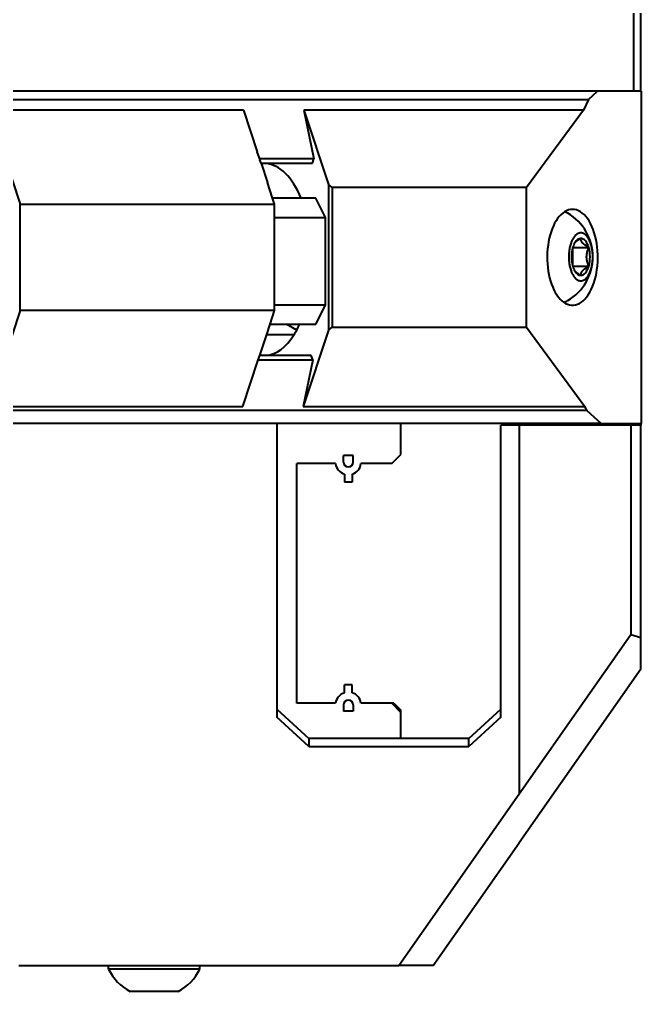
# Model space of a CAD drawing. Header units: millimetres. Extents: x 15 to 415, y 5 to 292.
# Drawn here: x 169.94 to 179.66, y 96.35 to 111.55 of the extents above; entities that cross this region are included whole.
import ezdxf

# ---------------------------------------------------------------- set-up
doc = ezdxf.new("R2010")
doc.units = ezdxf.units.MM
doc.layers.add('Geometries', color=7, linetype='Continuous')

msp = doc.modelspace()

# ---------------------------------------------------------------- linework, layer by layer
at = {"layer": 'Geometries', "linetype": 'Continuous', "lineweight": 40}
for p, q in [((179.6507, 120.2396), (179.6507, 110.4335)), ((179.542, 110.4335), (179.542, 119.0338)), ((178.9782, 110.4335), (169.195, 110.4335)), ((178.8339, 110.3028), (178.9782, 110.4335)), ((179.542, 110.4335), (178.9782, 110.4335)), ((179.6507, 110.4335), (179.542, 110.4335)), ((179.6563, 110.4335), (179.6507, 110.4335)), ((179.6563, 110.4335), (179.6563, 105.2334)), ((179.6647, 110.4335), (179.6563, 110.4335)), ((179.6647, 105.2334), (179.6647, 110.4335)), ((167.8782, 110.3028), (178.8339, 110.3028)), ((178.8339, 110.3028), (178.7555, 110.1315)), ((173.4442, 110.1315), (169.4685, 110.1315)), ((169.4685, 110.1315), (169.9535, 108.6646)), ((173.4442, 110.1315), (173.6592, 109.4814)), ((174.3881, 110.1315), (174.7713, 108.9725)), ((178.7555, 110.1315), (174.3881, 110.1315)), ((174.3881, 110.1315), (174.5434, 109.3739)), ((178.7555, 110.1315), (177.8661, 108.9265)), ((173.6916, 109.3834), (173.6592, 109.4814)), ((173.6947, 109.3739), (173.6916, 109.3834)), ((174.5434, 109.3739), (173.6947, 109.3739)), ((173.6947, 109.3739), (173.7005, 109.3564)), ((173.7176, 109.3048), (173.7005, 109.3564)), ((174.5205, 109.3048), (174.5434, 109.3739)), ((173.7176, 109.3048), (173.7969, 109.3048)), ((173.7176, 109.3048), (173.8168, 109.0047)), ((173.7969, 109.3048), (174.5205, 109.3048)), ((173.7969, 109.3048), (173.7969, 109.2971)), ((173.8994, 108.7548), (173.8168, 109.0047)), ((174.7713, 108.9725), (174.7713, 106.6913)), ((174.8314, 108.9265), (174.7713, 108.9725)), ((174.8314, 108.9265), (174.8314, 106.7372)), ((177.8661, 108.9265), (174.8314, 108.9265)), ((177.8661, 106.7372), (177.8661, 108.9265)), ((174.345, 108.7548), (173.8994, 108.7548)), ((173.9292, 108.6646), (173.8994, 108.7548)), ((174.5762, 108.7548), (174.345, 108.7548)), ((174.7247, 108.4548), (174.5762, 108.7548)), ((169.9535, 108.6646), (173.9292, 108.6646)), ((169.9535, 106.9991), (169.9535, 108.6646)), ((173.9292, 108.4548), (173.9292, 108.6646)), ((173.9292, 108.4548), (174.7247, 108.4548)), ((173.9292, 107.0848), (173.9292, 108.4548)), ((174.7247, 107.0848), (174.7247, 108.4548)), ((178.5903, 107.6949), (178.5903, 107.9831)), ((178.5904, 107.9834), (178.8404, 107.9834)), ((178.5904, 107.6947), (178.8404, 107.6947)), ((173.9292, 106.9991), (173.9292, 107.0848)), ((174.7247, 107.0848), (173.9292, 107.0848)), ((174.5762, 106.7848), (174.7247, 107.0848)), ((169.9535, 106.9991), (169.4571, 105.4976)), ((173.9292, 106.9991), (169.9535, 106.9991)), ((173.8584, 106.7848), (173.9292, 106.9991)), ((173.8058, 106.6257), (173.8584, 106.7848)), ((173.8584, 106.7848), (174.115, 106.7848)), ((174.115, 106.7848), (174.3208, 106.7848)), ((174.2753, 106.6927), (174.115, 106.7848)), ((174.3208, 106.7848), (174.5762, 106.7848)), ((173.6976, 106.2984), (173.8058, 106.6257)), ((173.8058, 106.6257), (174.2366, 106.6257)), ((174.7713, 106.6913), (174.3767, 105.4976)), ((174.7713, 106.6913), (174.8314, 106.7372)), ((174.8314, 106.7372), (177.8661, 106.7372)), ((177.8661, 106.7372), (178.781, 105.4976)), ((173.4328, 105.4976), (173.6747, 106.2293)), ((173.6747, 106.2293), (173.6976, 106.2984)), ((173.6747, 106.2293), (174.5267, 106.2293)), ((173.7969, 106.2984), (173.6976, 106.2984)), ((173.7969, 106.2986), (173.7969, 106.2984)), ((174.5038, 106.2984), (173.7969, 106.2984)), ((174.5267, 106.2293), (174.3767, 105.4976)), ((174.5267, 106.2293), (174.5038, 106.2984)), ((178.8078, 105.4369), (167.868, 105.4369)), ((167.954, 105.4392), (178.8078, 105.4392)), ((169.4571, 105.4976), (173.4328, 105.4976)), ((174.3767, 105.4976), (178.781, 105.4976)), ((178.8078, 105.4392), (178.781, 105.4976)), ((178.8078, 105.4392), (178.8078, 105.4369)), ((178.8078, 105.4369), (179.0326, 105.2334)), ((173.964, 105.2334), (169.214, 105.2334)), ((175.9025, 105.2334), (173.964, 105.2334)), ((173.964, 105.2334), (173.964, 100.7642)), ((178.127, 105.2334), (175.9025, 105.2334)), ((175.9025, 104.7472), (175.9025, 105.2334)), ((177.752, 105.2068), (177.464, 105.2068)), ((177.464, 100.7642), (177.464, 105.2068)), ((178.127, 105.2084), (177.752, 105.2084)), ((177.752, 105.2077), (177.752, 99.4385)), ((178.752, 105.2334), (178.127, 105.2334)), ((178.127, 105.2084), (178.127, 105.2334)), ((178.752, 105.2084), (178.127, 105.2084)), ((179.0326, 105.2334), (178.752, 105.2334)), ((178.752, 105.2334), (178.752, 105.2084)), ((179.1312, 105.2084), (178.752, 105.2084)), ((179.0326, 105.2334), (179.1312, 105.2334)), ((179.1312, 105.2334), (179.6507, 105.2334)), ((179.1312, 105.2084), (179.1312, 105.2334)), ((179.4969, 105.2084), (179.1312, 105.2084)), ((179.4969, 105.2084), (179.4969, 101.9305)), ((179.652, 105.2084), (179.4969, 105.2084)), ((179.6507, 105.2334), (179.652, 105.2334)), ((179.652, 105.2334), (179.6563, 105.2334)), ((179.652, 105.2334), (179.652, 105.2084)), ((179.652, 101.8817), (179.652, 105.2084)), ((179.6563, 105.2334), (179.6647, 105.2334)), ((175.0065, 104.6298), (175.0065, 104.7298)), ((175.1565, 104.7298), (175.0065, 104.7298)), ((175.1565, 104.6298), (175.1565, 104.7298)), ((175.76, 104.6048), (175.9025, 104.7472)), ((174.2775, 100.8548), (174.2775, 104.6048)), ((174.883, 104.6048), (174.2775, 104.6048)), ((175.76, 104.6048), (175.2799, 104.6048)), ((175.0219, 104.4389), (175.0219, 104.3139)), ((175.1411, 104.4389), (175.1411, 104.3139)), ((175.1411, 104.3139), (175.0219, 104.3139)), ((177.752, 99.4385), (179.4969, 101.9305)), ((179.4969, 101.9305), (179.652, 101.8817)), ((179.652, 101.3886), (179.652, 101.8817)), ((179.652, 101.3887), (177.751, 98.6739)), ((175.1411, 101.1457), (175.0219, 101.1457)), ((175.0219, 101.0207), (175.0219, 101.1457)), ((175.1411, 101.0207), (175.1411, 101.1457)), ((174.883, 100.8548), (174.2775, 100.8548)), ((175.0065, 100.8298), (175.0065, 100.7298)), ((175.1565, 100.8298), (175.1565, 100.7298)), ((175.76, 100.8548), (175.2799, 100.8548)), ((175.7954, 100.8548), (175.76, 100.8548)), ((175.9025, 100.7123), (175.76, 100.8548)), ((175.7954, 100.8548), (175.9025, 100.7477)), ((173.964, 100.7642), (174.464, 100.3041)), ((173.964, 100.7642), (173.964, 100.6399)), ((175.1565, 100.7298), (175.0065, 100.7298)), ((175.9025, 100.7123), (175.9025, 100.7477)), ((175.9025, 100.3041), (175.9025, 100.7123)), ((176.964, 100.3041), (177.464, 100.7642)), ((177.464, 100.6399), (177.464, 100.7642)), ((174.464, 100.1798), (173.964, 100.6399)), ((177.464, 100.6399), (176.964, 100.1798)), ((175.9025, 100.3041), (174.464, 100.3041)), ((174.464, 100.3041), (174.464, 100.1798)), ((176.964, 100.3041), (175.9025, 100.3041)), ((176.964, 100.1798), (176.964, 100.3041)), ((174.464, 100.1798), (176.964, 100.1798)), ((175.8709, 96.7532), (177.752, 99.4382)), ((176.4076, 96.7532), (177.7516, 98.6727)), ((177.752, 98.6732), (177.7516, 98.6727)), ((169.9307, 96.7532), (171.3353, 96.7532)), ((171.3353, 96.6959), (171.3353, 96.7532)), ((171.3353, 96.7532), (172.7603, 96.7532)), ((172.7603, 96.6959), (172.7603, 96.7532)), ((172.7603, 96.7532), (175.8709, 96.7532)), ((176.4076, 96.7532), (175.8709, 96.7532)), ((172.7603, 96.6959), (171.3353, 96.6959)), ((172.4228, 96.3453), (171.6728, 96.3453))]:
    msp.add_line(p, q, dxfattribs=at)
at = {"layer": 'Geometries', "linetype": 'Continuous', "lineweight": 40, "flags": 128}
for points in [[(178.7154, 108.214), (178.7079, 108.2137), (178.7003, 108.2128), (178.6926, 108.2113), (178.6849, 108.209), (178.6771, 108.2061), (178.6694, 108.2026), (178.6617, 108.1983), (178.654, 108.1934), (178.6463, 108.1877), (178.6377, 108.1804), (178.6292, 108.1721), (178.6209, 108.163), (178.6128, 108.1529), (178.6064, 108.1442), (178.6002, 108.135), (178.5942, 108.1252), (178.5884, 108.1149), (178.5828, 108.1042), (178.5774, 108.093), (178.5723, 108.0814), (178.5674, 108.0693), (178.5628, 108.0569), (178.5584, 108.0442), (178.5534, 108.0279), (178.5488, 108.0113), (178.5447, 107.9943), (178.541, 107.9771), (178.5381, 107.9615), (178.5356, 107.9458), (178.5335, 107.9302), (178.5317, 107.9145), (178.5303, 107.8989), (178.5292, 107.8837), (178.5286, 107.8727)], [(178.5286, 107.8053), (178.5293, 107.7935), (178.5304, 107.778), (178.5318, 107.7624), (178.5336, 107.747), (178.5357, 107.7316), (178.5382, 107.7163), (178.541, 107.701), (178.5447, 107.6838), (178.5488, 107.6668), (178.5534, 107.6501), (178.5584, 107.6338), (178.5628, 107.6211), (178.5674, 107.6087), (178.5723, 107.5967), (178.5774, 107.5851), (178.5828, 107.5739), (178.5884, 107.5631), (178.5942, 107.5528), (178.6002, 107.5431), (178.6064, 107.5338), (178.6128, 107.5252), (178.6209, 107.5151), (178.6292, 107.5059), (178.6377, 107.4977), (178.6463, 107.4904), (178.6541, 107.4846), (178.662, 107.4796), (178.6698, 107.4753), (178.6776, 107.4717), (178.6854, 107.4688), (178.693, 107.4667), (178.7006, 107.4652), (178.708, 107.4643), (178.7154, 107.464), (178.7228, 107.4643), (178.7304, 107.4652), (178.7381, 107.4668), (178.7459, 107.469), (178.7537, 107.4719), (178.7614, 107.4755), (178.7691, 107.4797), (178.7767, 107.4847), (178.7844, 107.4904), (178.793, 107.4977), (178.8015, 107.5059), (178.8098, 107.5151), (178.818, 107.5252), (178.8243, 107.5338), (178.8305, 107.5431), (178.8365, 107.5528), (178.8423, 107.5631), (178.8479, 107.5739), (178.8533, 107.5851), (178.8585, 107.5967), (178.8633, 107.6087), (178.868, 107.6211), (178.8723, 107.6338), (178.8773, 107.6501), (178.8819, 107.6668), (178.886, 107.6838), (178.8897, 107.701), (178.8926, 107.7166), (178.8951, 107.7322), (178.8972, 107.7479), (178.899, 107.7635), (178.9005, 107.7791), (178.9015, 107.7943), (178.9023, 107.8094), (178.9027, 107.8243), (178.9029, 107.839), (178.9027, 107.854), (178.9023, 107.8692), (178.9015, 107.8845), (178.9004, 107.9), (178.8989, 107.9156), (178.8971, 107.931), (178.895, 107.9464), (178.8925, 107.9618), (178.8897, 107.9771), (178.886, 107.9943), (178.8819, 108.0113), (178.8773, 108.0279), (178.8723, 108.0442), (178.868, 108.0569), (178.8633, 108.0693), (178.8585, 108.0814), (178.8533, 108.093), (178.8479, 108.1042), (178.8423, 108.1149), (178.8365, 108.1252), (178.8305, 108.135), (178.8243, 108.1442), (178.818, 108.1529), (178.8098, 108.163), (178.8015, 108.1721), (178.793, 108.1804), (178.7844, 108.1877), (178.7766, 108.1935), (178.7688, 108.1985), (178.7609, 108.2028), (178.7531, 108.2063), (178.7453, 108.2092), (178.7377, 108.2114), (178.7302, 108.2129), (178.7227, 108.2137), (178.7154, 108.214)], [(178.7154, 108.1277), (178.7038, 108.1209), (178.693, 108.1143), (178.6829, 108.1079), (178.6736, 108.1017), (178.6649, 108.0956), (178.6568, 108.0896), (178.6479, 108.0826), (178.6397, 108.0758), (178.6323, 108.069), (178.6255, 108.0622), (178.6208, 108.0572)], [(178.8404, 107.9834), (178.8288, 107.9902), (178.818, 107.9968), (178.8079, 108.0032), (178.7986, 108.0094), (178.7899, 108.0155), (178.7818, 108.0214), (178.7729, 108.0284), (178.7647, 108.0353), (178.7573, 108.0421), (178.7505, 108.0488), (178.7444, 108.0555), (178.7389, 108.0622), (178.734, 108.069), (178.7297, 108.0758), (178.7259, 108.0826), (178.7227, 108.0896), (178.7205, 108.0956), (178.7187, 108.1017), (178.7173, 108.1079), (178.7162, 108.1143), (178.7156, 108.1209), (178.7154, 108.1277)], [(178.8404, 107.6947), (178.8343, 107.7094), (178.8286, 107.7243), (178.8234, 107.7395), (178.8188, 107.7549), (178.8155, 107.7678), (178.8127, 107.7809), (178.8103, 107.7941), (178.8086, 107.8075), (178.8074, 107.8209), (178.807, 107.83), (178.8069, 107.839), (178.8073, 107.8542), (178.8085, 107.8693), (178.8105, 107.8844), (178.8131, 107.8993), (178.8164, 107.9141), (178.8203, 107.9286), (178.8247, 107.9426), (178.8295, 107.9564), (178.8348, 107.97), (178.8404, 107.9834)], [(178.5286, 107.8727), (178.5284, 107.8686), (178.528, 107.8537), (178.5279, 107.839), (178.528, 107.8241), (178.5285, 107.8089), (178.5286, 107.8053)], [(178.7154, 107.5504), (178.7156, 107.5572), (178.7162, 107.5638), (178.7173, 107.5702), (178.7187, 107.5764), (178.7205, 107.5825), (178.7227, 107.5884), (178.7259, 107.5954), (178.7297, 107.6023), (178.734, 107.6091), (178.7389, 107.6158), (178.7444, 107.6225), (178.7505, 107.6292), (178.7573, 107.636), (178.7647, 107.6427), (178.7729, 107.6496), (178.7818, 107.6566), (178.7899, 107.6626), (178.7986, 107.6686), (178.8079, 107.6749), (178.818, 107.6813), (178.8288, 107.6879), (178.8404, 107.6947)], [(178.6209, 107.6207), (178.6255, 107.6158), (178.6323, 107.6091), (178.6397, 107.6023), (178.6479, 107.5954), (178.6568, 107.5884), (178.6649, 107.5825), (178.6736, 107.5764), (178.6829, 107.5702), (178.693, 107.5638), (178.7038, 107.5572), (178.7154, 107.5504)]]:
    msp.add_lwpolyline(points, dxfattribs=at)
at = {"layer": 'Geometries', "linetype": 'Continuous', "lineweight": 40}
for centre, radius, start, end in [((178.1103, 107.839), 0.793, 300.45505, 59.54495), ((175.0815, 104.6298), 0.2, 187.18076, 252.65947), ((175.0815, 104.6298), 0.075, 180, 0), ((175.0815, 104.6298), 0.2, 287.34053, 352.81924), ((175.0815, 100.8298), 0.2, 107.34053, 172.81924), ((175.0815, 100.8298), 0.2, 7.18076, 72.65947), ((175.0815, 100.8298), 0.075, 0, 180), ((172.0478, 97.044), 0.793, 206.03726, 241.77732), ((172.0478, 97.044), 0.793, 298.22267, 333.96274)]:
    msp.add_arc(centre, radius, start, end, dxfattribs=at)
for centre, major_axis, ratio, start_param, end_param in [((173.7734, 107.7979), (0, 1.5), 0.4947916, 5.4042395, 6.2515133), ((178.5858, 107.8325), (0, -0.75), 0.5273534, 5.9251247, 9.744333), ((178.5858, 107.8325), (0, -0.75), 0.5273534, 3.4611477, 5.9251247), ((178.4117, 107.839), (0, 0.7125), 0.5, 5.9972473, 6.142915), ((178.7154, 107.839), (0, 0.2887), 0.5, 1.0480966, 2.093496), ((178.7154, 107.839), (0, 0.2887), 0.5, 1.0471976, 1.0480966), ((178.7154, 107.839), (0, 0.2887), 0.5, 0.7136059, 1.0471976), ((178.7154, 107.839), (0, 0.2887), 0.5, 0, 0.7136059), ((178.7154, 107.839), (0, 0.2887), 0.5, 5.2359878, 6.2831853), ((178.7154, 107.839), (0, 0.2887), 0.5, 4.1887902, 5.2359878), ((178.7154, 107.839), (0, 0.2887), 0.5, 2.093496, 2.0943951), ((178.7154, 107.839), (0, 0.2887), 0.5, 2.0943951, 2.4286298), ((178.7154, 107.839), (0, 0.2887), 0.5, 3.1415927, 4.1887902), ((178.7154, 107.839), (0, 0.2887), 0.5, 2.4286298, 3.1415927), ((178.4117, 107.839), (0, 0.7125), 0.5, 3.2412514, 3.4275306), ((173.7734, 107.7979), (0, 1.5), 0.4947916, 3.8841247, 3.9709227), ((173.7734, 107.7979), (0, 1.5), 0.4947916, 3.1732646, 3.8154325), ((173.7734, 107.7979), (0, 1.5), 0.4947916, 3.8154325, 3.8841247)]:
    msp.add_ellipse(centre, major_axis=major_axis, ratio=ratio, start_param=start_param, end_param=end_param, dxfattribs=at)

doc.saveas('drawing.dxf')
